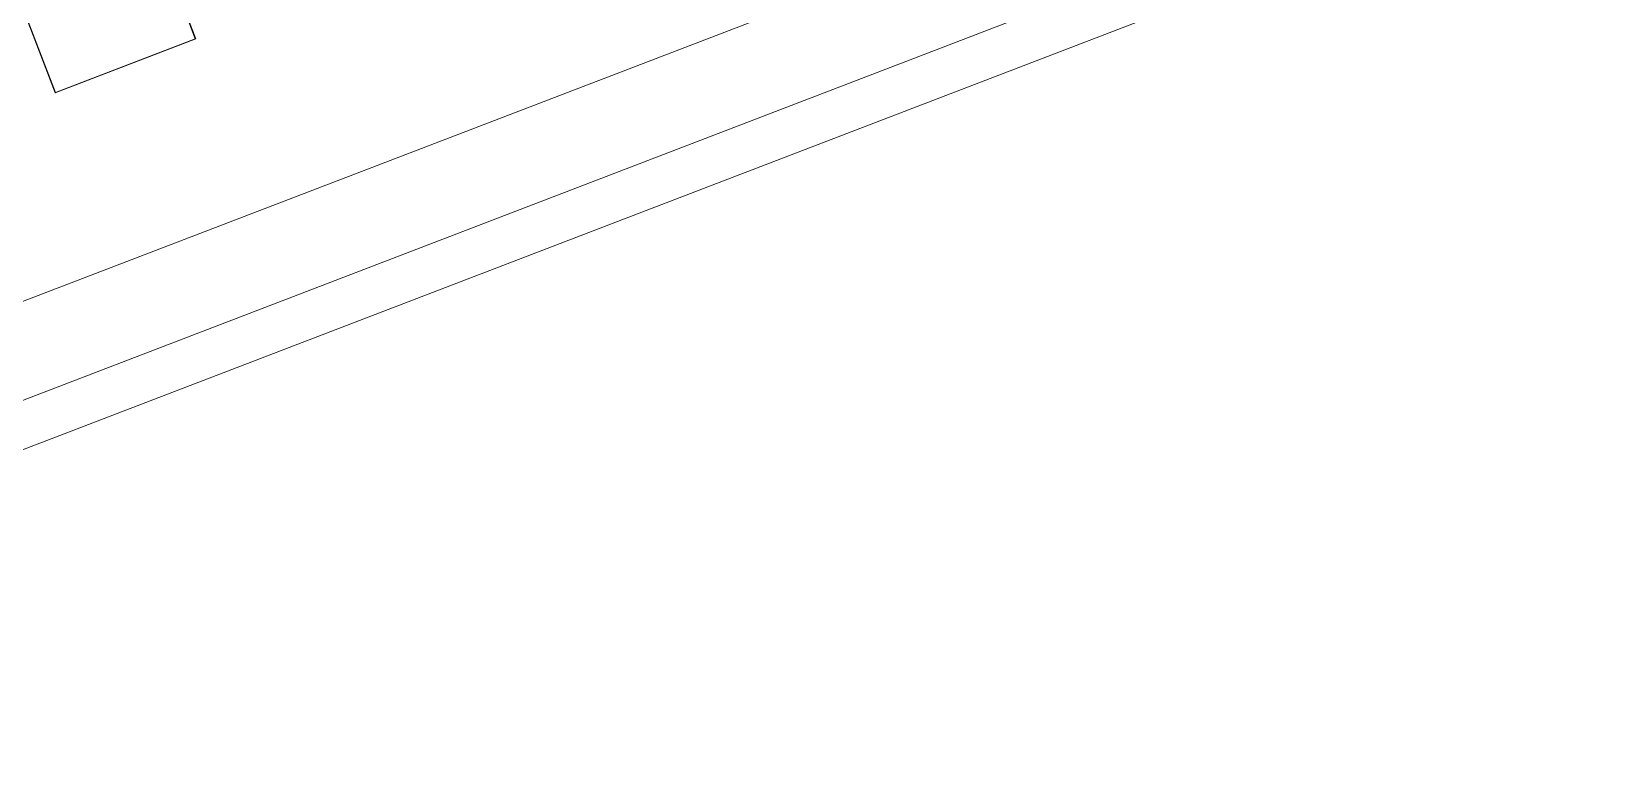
# Model space of a CAD drawing. Header units: millimetres. Extents: x 20 to 1660, y 4 to 1168.
# Drawn here: x 1188.7 to 1257.3, y 900.9 to 933 of the extents above; entities that cross this region are included whole.
import ezdxf

# ---------------------------------------------------------------- set-up
doc = ezdxf.new("R2010")
doc.units = ezdxf.units.MM
doc.header["$LTSCALE"] = 4
doc.layers.add('Visible Edges(A H Standard)', color=7, linetype='Continuous', lineweight=18)
doc.layers.add('Visible Tangent Edges(A H Standard)', color=7, linetype='Continuous', lineweight=18)

msp = doc.modelspace()

# ---------------------------------------------------------------- linework, layer by layer
at = {"layer": 'Visible Edges(A H Standard)'}
for p, q in [((1260.233, 944.621), (923.472, 815.34)), ((1260.95, 942.754), (924.188, 813.473)), ((1189.753, 930.355), (1185.452, 941.558)), ((1185.475, 941.548), (1189.763, 930.378)), ((1195.829, 932.706), (1194.967, 934.951)), ((1194.977, 934.974), (1195.852, 932.696)), ((1195.852, 932.696), (1189.753, 930.355)), ((1189.763, 930.378), (1195.829, 932.706)), ((1195.852, 932.696), (1195.829, 932.706)), ((1189.753, 930.355), (1189.763, 930.378))]:
    msp.add_line(p, q, dxfattribs=at)
at = {"layer": 'Visible Tangent Edges(A H Standard)'}
msp.add_line((922.038, 819.074), (1258.8, 948.355), dxfattribs=at)

doc.saveas('drawing.dxf')
